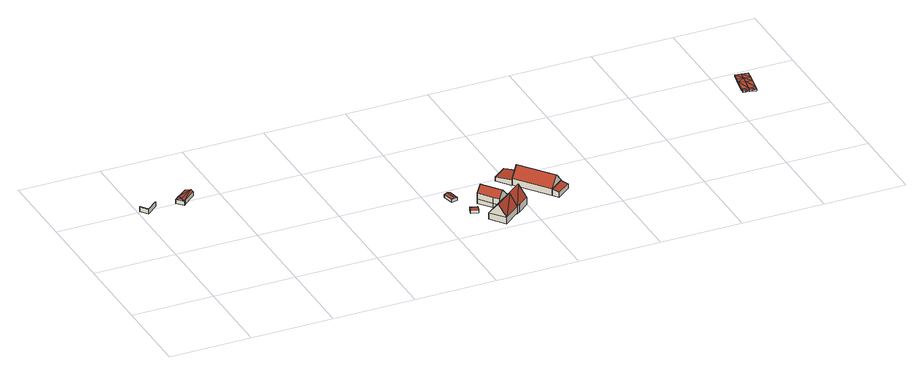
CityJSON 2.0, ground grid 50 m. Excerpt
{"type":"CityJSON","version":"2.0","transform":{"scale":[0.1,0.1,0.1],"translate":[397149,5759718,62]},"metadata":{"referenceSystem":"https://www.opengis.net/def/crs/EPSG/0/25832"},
"CityObjects":{
"building1":{"type":"Building","attributes":{"Gemeindeschluessel":"05558020","Geometrietyp2DReferenz":"3000","function":"51009_1700","roofType":"9999","measuredHeight":3},"geometry":[{"type":"Solid","lod":"2","boundaries":[[[[0,1,2,3,4,5]],[[3,6,7,4]],[[2,8,6,3]],[[1,9,8,2]],[[0,10,9,1]],[[5,11,10,0]],[[4,7,11,5]],[[6,8,9,10,11,7]]]],"semantics":{"surfaces":[{"type":"RoofSurface"},{"type":"WallSurface"},{"type":"GroundSurface"}],"values":[[0,1,1,1,1,1,1,2]]}}]},
"building2":{"type":"Building","attributes":{"Gemeindeschluessel":"05558020","Geometrietyp2DReferenz":"3000","function":"31001_2700","roofType":"5000","measuredHeight":3.79},"geometry":[{"type":"Solid","lod":"2","boundaries":[[[[12,13,14,15]],[[16,17,13,12]],[[18,19,17,16]],[[20,21,19,18]],[[22,23,21,20]],[[24,25,23,22]],[[26,27,25,24]],[[15,14,27,26]],[[28,18,16]],[[29,28,16]],[[29,16,12]],[[12,15,29]],[[22,20,28]],[[29,26,22]],[[22,28,29]],[[22,26,24]],[[18,28,20]],[[26,29,15]],[[13,17,19,21,23,25,27,14]]]],"semantics":{"surfaces":[{"type":"WallSurface"},{"type":"RoofSurface"},{"type":"GroundSurface"}],"values":[[0,0,0,0,0,0,0,0,1,1,1,1,1,1,1,1,0,0,2]]}}]},
"building3":{"type":"Building","attributes":{"Gemeindeschluessel":"05558020","Geometrietyp2DReferenz":"3000","function":"31001_1310","roofType":"3100","measuredHeight":2.56},"geometry":[{"type":"Solid","lod":"2","boundaries":[[[[30,31,32,33]],[[34,35,31,30]],[[36,37,35,34]],[[33,32,37,36]],[[30,38,34]],[[36,39,33]],[[33,39,38,30]],[[34,38,39,36]],[[31,35,37,32]]]],"semantics":{"surfaces":[{"type":"WallSurface"},{"type":"RoofSurface"},{"type":"GroundSurface"}],"values":[[0,0,0,0,0,0,1,1,2]]}}]},
"building4":{"type":"Building","attributes":{"Gemeindeschluessel":"05558020","Geometrietyp2DReferenz":"3000","function":"31001_1310","roofType":"3100","measuredHeight":2.5},"geometry":[{"type":"Solid","lod":"2","boundaries":[[[[40,41,42,43]],[[44,45,41,40]],[[46,47,45,44]],[[43,42,47,46]],[[40,48,44]],[[46,49,43]],[[43,49,48,40]],[[44,48,49,46]],[[41,45,47,42]]]],"semantics":{"surfaces":[{"type":"WallSurface"},{"type":"RoofSurface"},{"type":"GroundSurface"}],"values":[[0,0,0,0,0,0,1,1,2]]}}]},
"building5":{"type":"Building","attributes":{"Gemeindeschluessel":"05558020","Geometrietyp2DReferenz":"3000","function":"31001_1000","roofType":"3100","measuredHeight":11.37},"address":[{"country":"Germany","locality":"Havixbeck","thoroughfareNumber":"46","thoroughfareName":"Schonebeck"}],"geometry":[{"type":"Solid","lod":"2","boundaries":[[[[50,51,52,53]],[[54,55,51,50]],[[56,57,55,54]],[[53,52,57,56]],[[50,58,54]],[[56,59,53]],[[59,58,50]],[[50,53,59]],[[58,59,56]],[[56,54,58]],[[51,55,57,52]]]],"semantics":{"surfaces":[{"type":"WallSurface"},{"type":"RoofSurface"},{"type":"GroundSurface"}],"values":[[0,0,0,0,0,0,1,1,1,1,2]]}}]},
"building6":{"type":"Building","attributes":{"Gemeindeschluessel":"05558020","Geometrietyp2DReferenz":"3000","function":"31001_1310","roofType":"3100","measuredHeight":10.51},"geometry":[{"type":"Solid","lod":"2","boundaries":[[[[60,61,62,63]],[[64,65,61,60]],[[66,67,65,64]],[[68,69,67,66]],[[70,71,69,68]],[[63,62,71,70]],[[63,70,72,73,60]],[[74,75,73,72,76]],[[75,74,66,64]],[[73,75,64,60]],[[74,76,68,66]],[[76,72,70,68]],[[61,65,67,69,71,62]]]],"semantics":{"surfaces":[{"type":"WallSurface"},{"type":"RoofSurface"},{"type":"GroundSurface"}],"values":[[0,0,0,0,0,0,1,1,0,0,0,0,2]]}}]},
"building7":{"type":"Building","attributes":{"Gemeindeschluessel":"05558020","Geometrietyp2DReferenz":"3000","function":"31001_2700","roofType":"3100","measuredHeight":11.72},"geometry":[{"type":"Solid","lod":"2","boundaries":[[[[77,78,61,79]],[[80,81,78,77]],[[54,82,81,80]],[[50,65,82,54]],[[79,61,65,50]],[[83,79,84]],[[50,84,79]],[[54,83,84]],[[54,80,77,83]],[[83,77,79]],[[84,50,54]],[[78,81,82,65,61]]]],"semantics":{"surfaces":[{"type":"WallSurface"},{"type":"RoofSurface"},{"type":"GroundSurface"}],"values":[[0,0,0,0,0,1,1,1,1,0,0,2]]}}]},
"building8":{"type":"Building","attributes":{"Gemeindeschluessel":"05558020","Geometrietyp2DReferenz":"3000","function":"51009_1610","roofType":"2100","measuredHeight":3.61},"geometry":[{"type":"Solid","lod":"2","boundaries":[[[[85,86,87,88]],[[89,90,86,85]],[[91,92,90,89]],[[93,94,92,91]],[[88,87,94,93]],[[91,89,85,88,93]],[[86,90,92,94,87]]]],"semantics":{"surfaces":[{"type":"WallSurface"},{"type":"RoofSurface"},{"type":"GroundSurface"}],"values":[[0,0,0,0,0,1,2]]}}]},
"building9":{"type":"Building","attributes":{"Gemeindeschluessel":"05558020","Geometrietyp2DReferenz":"3000","function":"31001_2700","roofType":"3100","measuredHeight":10.39},"geometry":[{"type":"Solid","lod":"2","boundaries":[[[[95,96,97,98]],[[99,100,96,95]],[[101,102,100,99]],[[98,97,102,101]],[[95,103,99]],[[101,104,98]],[[98,104,103,95]],[[99,103,104,101]],[[96,100,102,97]]]],"semantics":{"surfaces":[{"type":"WallSurface"},{"type":"RoofSurface"},{"type":"GroundSurface"}],"values":[[0,0,0,0,0,0,1,1,2]]}}]},
"building10":{"type":"Building","attributes":{"Gemeindeschluessel":"05558020","Geometrietyp2DReferenz":"3000","function":"31001_2700","roofType":"2100","measuredHeight":4.11},"geometry":[{"type":"Solid","lod":"2","boundaries":[[[[105,106,96,107]],[[108,109,106,105]],[[110,100,109,108]],[[107,96,100,110]],[[108,105,107,110]],[[106,109,100,96]]]],"semantics":{"surfaces":[{"type":"WallSurface"},{"type":"RoofSurface"},{"type":"GroundSurface"}],"values":[[0,0,0,0,1,2]]}}]},
"building11":{"type":"Building","attributes":{"Geometrietyp2DReferenz":"2000","Gemeindeschluessel":"05558020","function":"53001_1800","roofType":"9999","measuredHeight":1},"geometry":[{"type":"Solid","lod":"2","boundaries":[[[[111,112,113]],[[112,114,113]],[[115,116,111]],[[116,112,111]],[[117,118,115]],[[118,116,115]],[[119,120,117]],[[120,118,117]],[[121,122,119]],[[122,120,119]],[[123,124,121]],[[124,122,121]],[[125,126,123]],[[126,124,123]],[[127,128,125]],[[128,126,125]],[[129,130,127]],[[130,128,127]],[[131,132,129]],[[132,130,129]],[[133,134,131]],[[134,132,131]],[[135,136,133]],[[136,134,133]],[[113,114,135]],[[114,136,135]],[[137,114,116]],[[116,114,112]],[[138,137,118]],[[118,137,116]],[[118,120,138]],[[139,138,122]],[[122,138,120]],[[126,139,124]],[[124,139,122]],[[134,136,137]],[[137,136,114]],[[132,134,137]],[[132,137,138]],[[130,132,139]],[[139,132,138]],[[128,130,126]],[[126,130,139]],[[140,115,113]],[[115,111,113]],[[141,117,140]],[[117,115,140]],[[117,141,119]],[[142,121,141]],[[121,119,141]],[[125,123,142]],[[123,121,142]],[[133,140,135]],[[140,113,135]],[[131,140,133]],[[131,141,140]],[[129,142,131]],[[142,141,131]],[[127,125,129]],[[125,142,129]]]],"semantics":{"surfaces":[{"type":"WallSurface"},{"type":"GroundSurface"},{"type":"RoofSurface"}],"values":[[0,0,0,0,0,0,0,0,0,0,0,0,0,0,0,0,0,0,0,0,0,0,0,0,0,0,1,1,1,1,1,1,1,1,1,1,1,1,1,1,1,1,1,2,2,2,2,2,2,2,2,2,2,2,2,2,2,2,2,2]]}}]}
},
"vertices":[
[104,990,54],[102,992,54],[35,935,54],[3,979,54],[1,977,54],[34,931,54],[3,979,24],[1,977,24],[35,935,24],[102,992,24],[104,990,24],[34,931,24],
[251,1002,49],[251,1002,23],[221,976,23],[221,976,49],[253,1000,49],[253,1000,23],[310,1049,49],[310,1049,23],[342,1011,49],[342,1011,23],[260,941,49],[260,941,23],[261,940,49],[261,940,23],[256,935,49],[256,935,23],[332,1023,61],[245,948,61],
[1653,353,43],[1653,353,22],[1640,418,22],[1640,418,43],[1615,345,43],[1615,345,22],[1602,411,43],[1602,411,22],[1634,349,48],[1621,415,48],
[1714,212,45],[1714,212,24],[1671,226,24],[1671,226,45],[1703,176,45],[1703,176,24],[1660,189,45],[1660,189,24],[1709,194,49],[1666,208,49],
[1832,177,62],[1832,177,21],[1728,96,21],[1728,96,62],[1900,89,62],[1900,89,21],[1796,9,62],[1796,9,21],[1871,127,134],[1767,46,134],
[1922,247,43],[1922,247,16],[1874,307,16],[1874,307,43],[1832,177,43],[1832,177,16],[1806,210,43],[1806,210,16],[1746,288,43],[1746,288,16],[1836,357,43],[1836,357,16],[1774,310,121],[1860,199,121],[1806,210,82],[1832,177,82],[1746,288,82],
[1990,159,62],[1990,159,16],[1922,247,62],[1921,106,62],[1921,106,16],[1900,89,16],[1956,203,133],[1866,133,133],
[2028,547,33],[2028,547,8],[1944,481,8],[1944,481,33],[2059,508,38],[2059,508,8],[2093,465,44],[2093,465,8],[2009,398,44],[2009,398,8],
[2249,267,53],[2249,267,10],[2093,465,10],[2093,465,53],[2165,201,53],[2165,201,10],[2009,398,53],[2009,398,10],[2207,234,114],[2051,432,114],
[2276,233,41],[2276,233,10],[2249,267,51],[2192,167,41],[2192,167,10],[2165,201,51],
[3712,960,13],[3712,960,3],[3672,966,13],[3672,966,3],[3704,915,13],[3704,915,3],[3698,877,13],[3698,877,3],[3698,876,13],[3698,876,3],[3685,804,12],[3685,804,2],[3681,779,12],[3681,779,2],[3641,786,12],[3641,786,2],[3602,793,12],[3602,793,2],[3607,818,12],[3607,818,2],[3619,890,13],[3619,890,3],[3625,927,13],[3625,927,3],[3633,972,13],[3633,972,3],[3665,921,3],[3659,883,3],[3646,811,2],[3665,921,13],[3659,883,13],[3646,811,12]
]}
